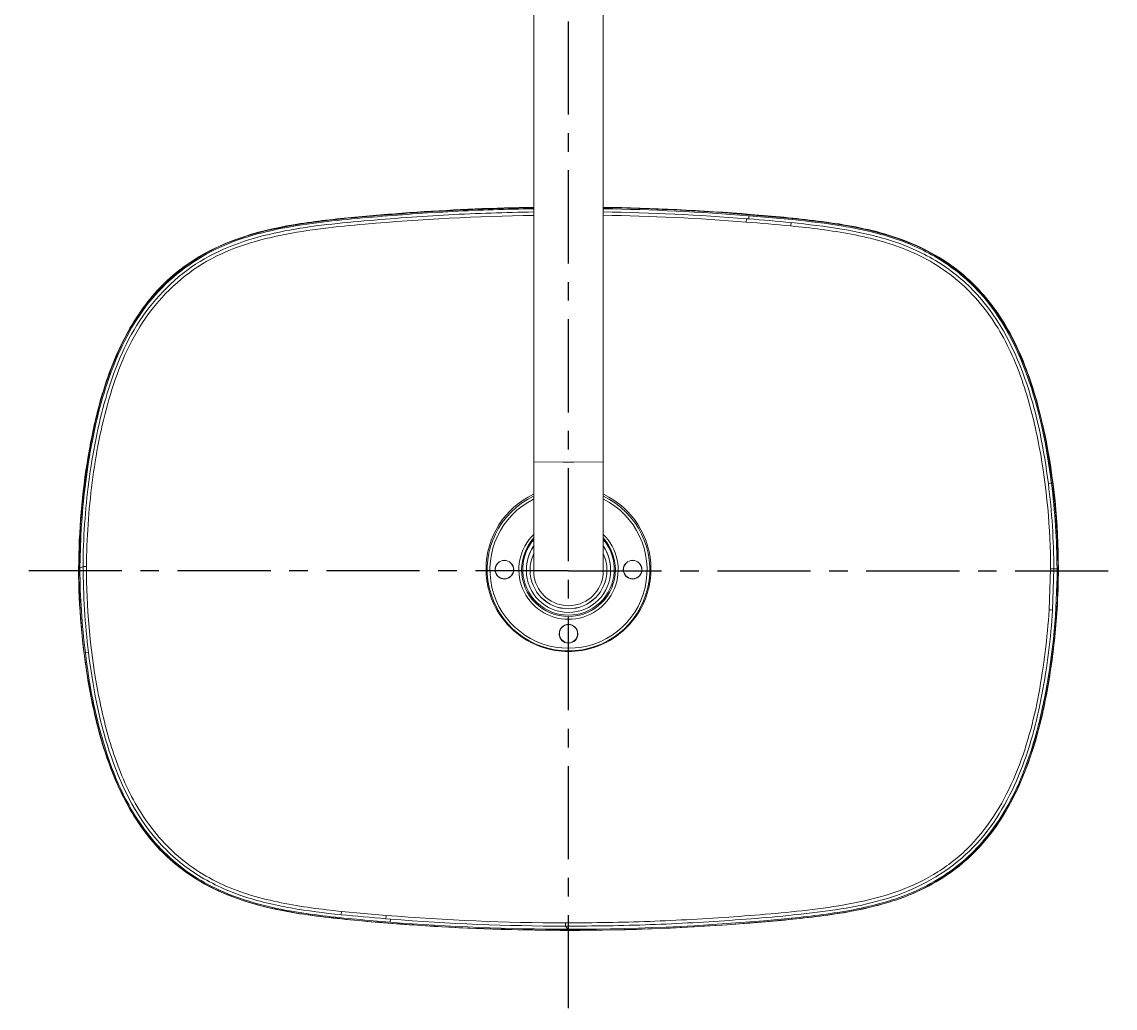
# Model space of a CAD drawing. Header units: millimetres. Extents: x 6110 to 6704, y -2661 to -1821.
# Drawn here: x 6258 to 6332.6, y -2019.4 to -1952.2 of the extents above; entities that cross this region are included whole.
import ezdxf

# ---------------------------------------------------------------- set-up
doc = ezdxf.new("R2010")
doc.units = ezdxf.units.MM
doc.header["$LTSCALE"] = 0.1
doc.linetypes.add('CENTERX2', pattern=[101.6, 63.5, -12.7, 12.7, -12.7])
doc.layers.get('0').update_dxf_attribs({"lineweight": 15})
doc.layers.add('CENTER', color=1, linetype='CENTERX2')

msp = doc.modelspace()

# ---------------------------------------------------------------- linework, layer by layer
at = {"color": 7, "linetype": 'Continuous'}
for p, q in [((6292.9037, -1901.4085), (6292.9037, -1989.6033)), ((6297.6537, -1989.6033), (6297.6537, -1901.4085)), ((6307.5906, -1965.3809), (6307.5743, -1965.5906)), ((6310.5322, -1965.6433), (6307.5906, -1965.3809)), ((6307.4004, -1965.8073), (6307.4188, -1965.5791)), ((6307.4188, -1965.5788), (6307.5743, -1965.5914)), ((6310.4647, -1965.8475), (6310.4424, -1966.0744)), ((6310.5322, -1965.6437), (6310.5395, -1965.5732)), ((6294.9073, -1982.1895), (6292.9037, -1982.169)), ((6297.6537, -1982.169), (6295.6502, -1982.1895)), ((6328.227, -1983.6255), (6328.0162, -1983.6548)), ((6328.2187, -1983.5607), (6328.2892, -1983.5495)), ((6328.2271, -1983.6255), (6328.2187, -1983.5607)), ((6261.8769, -1989.4224), (6261.9697, -1986.6127)), ((6262.0394, -1986.6188), (6261.9467, -1989.4259)), ((6262.0406, -1986.6189), (6261.9697, -1986.6127)), ((6261.9466, -1989.4259), (6262.1584, -1989.3069)), ((6261.8761, -1989.4637), (6261.8555, -1989.4534)), ((6261.8761, -1989.4636), (6261.8762, -1989.4224)), ((6261.8761, -1989.4636), (6261.9459, -1989.4675)), ((6261.9474, -1989.4259), (6261.8762, -1989.4224)), ((6261.9474, -1989.4259), (6261.9459, -1989.4675)), ((6328.0798, -1992.2622), (6328.1702, -1989.4703)), ((6328.3986, -1989.4675), (6328.3078, -1992.2759)), ((6328.3966, -1989.4675), (6328.6104, -1989.4653)), ((6328.6104, -1989.4653), (6328.6809, -1989.4638)), ((6328.702, -1989.4535), (6328.6813, -1989.4638)), ((6294.9073, -1991.9493), (6295.2787, -1991.9786)), ((6295.2787, -1991.9786), (6295.6502, -1991.9493)), ((6262.5278, -1995.172), (6262.3169, -1995.1964)), ((6266.2928, -2007.2749), (6266.3504, -2007.2351)), ((6279.793, -2012.8301), (6279.77, -2013.0548)), ((6279.7931, -2012.8291), (6282.8418, -2013.1047)), ((6282.8419, -2013.1035), (6282.8229, -2013.3309)), ((6283.125, -2013.3557), (6282.8229, -2013.3309)), ((6283.125, -2013.3552), (6283.1083, -2013.5623)), ((6295.0676, -2013.6093), (6295.0673, -2013.8362)), ((6295.0673, -2013.8362), (6295.2268, -2014.046)), ((6310.5032, -2013.3581), (6310.4965, -2013.289)), ((6295.2259, -2014.1154), (6295.2266, -2014.0464)), ((6295.2787, -2014.1154), (6295.2259, -2014.1154)), ((6295.2266, -2014.0464), (6295.2793, -2014.0458)), ((6295.2787, -2014.1154), (6295.2793, -2014.0458)), ((6295.2787, -2014.1154), (6295.2787, -2014.1257))]:
    msp.add_line(p, q, dxfattribs=at)
for centre in [(6290.9037, -1989.5126), (6299.6537, -1989.5125), (6295.2787, -1993.8874)]:
    msp.add_circle(centre, 0.625, dxfattribs=at)
for centre, radius, start, end in [((6295.2732, -2118.7777), 153.8923, 85.409344, 89.113613), ((6295.4587, -2114.8432), 149.7426, 85.418853, 89.160025), ((6295.4596, -2114.8289), 149.4993, 85.418782, 89.158997), ((6295.2633, -2118.5167), 153.7356, 85.360745, 89.109006), ((6295.3878, -2116.6038), 151.7888, 84.271145, 89.144531), ((6293.5879, -2139.2531), 173.996, 84.441241, 85.44681), ((6293.9102, -2135.7097), 170.667, 84.433647, 85.407824), ((6295.2142, -1865.4073), 116.7825, 269.851813, 270.031656), ((6295.4224, -1861.0626), 121.1271, 269.933312, 270.107731), ((6281.4205, -1989.6257), 47.1894, 0.194663, 7.304884), ((6281.3847, -1989.6264), 47.2965, 0.197006, 7.382131), ((6295.2785, -1989.4766), 5.6248, 115.023877, 179.999772), ((6295.279, -1989.5159), 5.5461, 115.403022, 64.593988), ((6295.279, -1989.518), 5.3627, 116.34557, 63.65443), ((6295.279, -1989.4766), 5.6248, 0.00049, 64.982744), ((6295.2788, -1989.518), 3.3834, 134.610327, 45.389673), ((6295.2786, -1989.5158), 3.1998, 138.094348, 179.953928), ((6295.2787, -1989.4974), 3.125, 139.621559, 40.378438), ((6295.2789, -1989.5158), 3.1998, 0.045409, 41.905653), ((6295.2786, -1989.5302), 2.8748, 145.822904, 179.999841), ((6295.2786, -1989.564), 2.8748, 145.822275, 179.328746), ((6295.2789, -1989.5302), 2.8748, 0.000159, 34.177096), ((6295.2789, -1989.564), 2.8748, 0.671254, 34.177747), ((6262.4594, -1967.0066), 22.3027, 269.227154, 269.815674), ((6290.9039, -1989.5183), 0.6373, 102.429123, 180.026261), ((6290.904, -1989.5201), 0.639, 90.023034, 102.401508), ((6290.9038, -1989.5181), 0.6371, 359.956388, 90.003494), ((6299.6537, -1989.5181), 0.6371, 89.996522, 180.043621), ((6299.6535, -1989.5201), 0.639, 77.598486, 89.976846), ((6299.6536, -1989.5183), 0.6373, 359.973739, 77.570994), ((6295.3072, -1989.4723), 5.6534, 180.042947, 196.536277), ((6290.9031, -1989.5193), 0.6378, 270.059227, 0.06541), ((6295.2787, -1989.5107), 3.1999, 180.090398, 359.909565), ((6295.2787, -1989.5157), 3.1999, 180.001119, 359.998881), ((6295.2709, -1989.564), 2.8671, 179.327075, 179.999916), ((6295.2787, -1989.5639), 2.875, 180.001306, 359.998694), ((6295.2787, -1989.564), 2.6243, 180.001192, 359.998808), ((6295.2788, -1989.5607), 2.6243, 180.072143, 359.927886), ((6295.2787, -1989.6036), 2.375, 180, 261.002857), ((6295.2787, -1989.6036), 2.375, 278.997143, 0), ((6295.2866, -1989.564), 2.8671, 0.000084, 0.672925), ((6299.6523, -1989.5188), 0.6385, 282.516498, 0.018465), ((6295.2504, -1989.4723), 5.6534, 343.463703, 359.957593), ((6328.1352, -1975.8603), 13.6098, 270.238308, 271.104592), ((6284.1765, -1989.4033), 44.5255, 356.350165, 359.935416), ((6290.9041, -1989.5197), 0.6375, 257.555741, 269.965882), ((6299.6533, -1989.5197), 0.6375, 270.037802, 282.447908), ((6329.5292, -1969.9989), 22.3104, 266.275963, 266.861068), ((6295.2786, -1993.8942), 0.6379, 89.984149, 179.971386), ((6295.2784, -1993.8936), 0.6378, 180.027681, 192.427779), ((6295.2793, -1993.8929), 0.6377, 269.94902, 347.502135), ((6295.2791, -1993.8936), 0.6378, 347.569864, 359.969731), ((6297.9606, -1829.2681), 184.6845, 264.347458, 265.298472), ((6295.1537, -1863.5588), 150.0506, 265.293552, 269.967121), ((6295.3879, -1862.8445), 151.2709, 269.958654, 275.734706), ((6295.2121, -1859.1025), 155.0233, 270.024619, 274.599834), ((6295.211, -1859.3086), 154.7362, 270.025317, 275.669149)]:
    msp.add_arc(centre, radius, start, end, dxfattribs=at)
for points, knots in [([(6292.9035, -1964.8322), (6291.0627, -1964.8606), (6287.3816, -1964.9778), (6281.8706, -1965.3794), (6276.3833, -1965.9001), (6270.9678, -1967.2753), (6266.4732, -1970.7739), (6263.874, -1975.7477), (6262.5287, -1981.1131), (6262.0883, -1984.776), (6261.9697, -1986.6127)], [0, 0, 0, 0, 0.1252208, 0.2504395, 0.3756401, 0.5005315, 0.6249693, 0.7497275, 0.8748173, 1, 1, 1, 1]), ([(6262.0406, -1986.6189), (6262.1572, -1984.7865), (6262.598, -1981.1325), (6263.9377, -1975.7792), (6266.5327, -1970.8182), (6271.019, -1967.3309), (6276.4233, -1965.9675), (6281.8973, -1965.4507), (6287.3949, -1965.0485), (6291.0671, -1964.932), (6292.9035, -1964.9041)], [0, 0, 0, 0, 0.1251838, 0.2502813, 0.3750495, 0.4994692, 0.6243564, 0.7495583, 0.8747783, 1, 1, 1, 1]), ([(6262.1584, -1989.3073), (6262.1672, -1987.3732), (6262.4451, -1983.5036), (6263.5231, -1977.7972), (6265.6795, -1972.3423), (6269.9118, -1968.0796), (6275.5505, -1966.2826), (6281.3108, -1965.7117), (6287.1008, -1965.2746), (6290.9691, -1965.1501), (6292.9035, -1965.1207)], [0, 0, 0, 0, 0.1252028, 0.2503643, 0.375269, 0.4996164, 0.6243175, 0.7495163, 0.8747575, 1, 1, 1, 1]), ([(6262.3876, -1989.3092), (6262.4062, -1987.3897), (6262.6672, -1983.5492), (6263.7395, -1977.8866), (6265.8673, -1972.4711), (6270.0773, -1968.2474), (6275.6815, -1966.5023), (6283.3026, -1965.7287), (6289.0639, -1965.4078), (6292.9036, -1965.3494)], [0, 0, 0, 0, 0.1252326, 0.2504184, 0.3753009, 0.4995494, 0.6242214, 0.7494613, 1, 1, 1, 1]), ([(6292.9034, -1964.7999), (6290.2448, -1964.8418), (6286.2572, -1965.0079), (6280.9569, -1965.4345), (6278.31, -1965.7097), (6276.996, -1965.9123)], [0, 0, 0, 0, 0.4999824, 0.7499926, 1, 1, 1, 1]), ([(6328.702, -1989.4535), (6328.6997, -1986.3731), (6328.2547, -1981.7305), (6326.6468, -1975.7679), (6324.5685, -1971.584), (6321.1995, -1968.2737), (6316.8793, -1966.432), (6312.3059, -1965.6809), (6309.2351, -1965.4083), (6307.6978, -1965.2847)], [0, 0, 0, 0, 0.2500786, 0.3752008, 0.5001568, 0.6248629, 0.7496726, 0.8747917, 1, 1, 1, 1]), ([(6276.996, -1965.9122), (6274.4439, -1966.3067), (6270.5179, -1967.372), (6266.588, -1970.9147), (6264.5552, -1974.2999), (6263.256, -1977.9802), (6262.1871, -1983.0238), (6261.8695, -1986.8864), (6261.8562, -1989.4533)], [0, 0, 0, 0, 0.24964, 0.3761483, 0.5023001, 0.6274199, 0.7518541, 1, 1, 1, 1]), ([(6328.1698, -1989.4703), (6328.1623, -1986.6871), (6327.79, -1982.4978), (6326.4971, -1977.0734), (6324.8864, -1973.1917), (6322.2706, -1969.8546), (6318.6617, -1967.6082), (6314.5934, -1966.545), (6311.829, -1966.2085), (6310.4424, -1966.0744)], [0, 0, 0, 0, 0.2501465, 0.375299, 0.5003275, 0.6250814, 0.749799, 0.8748032, 1, 1, 1, 1]), ([(6310.4647, -1965.8474), (6311.6226, -1965.963), (6313.9344, -1966.235), (6317.357, -1966.9734), (6320.5769, -1968.4025), (6324.1949, -1971.4118), (6326.8637, -1976.7813), (6327.7252, -1981.3485), (6328.0162, -1983.6548)], [0, 0, 0, 0, 0.1252785, 0.2505141, 0.3756231, 0.5007116, 0.7497429, 1, 1, 1, 1]), ([(6328.2187, -1983.5607), (6327.9205, -1981.2407), (6327.0398, -1976.6491), (6324.347, -1971.2521), (6320.7034, -1968.2317), (6317.4681, -1966.7857), (6314.0246, -1966.0342), (6311.6978, -1965.7593), (6310.5322, -1965.6433)], [0, 0, 0, 0, 0.2502804, 0.4992113, 0.624248, 0.7493818, 0.8746666, 1, 1, 1, 1]), ([(6328.2892, -1983.5495), (6327.9872, -1981.2221), (6327.1112, -1976.6113), (6324.3956, -1971.2036), (6320.7443, -1968.1657), (6316.4114, -1966.2465), (6312.8735, -1965.8086), (6310.5395, -1965.5732)], [0, 0, 0, 0, 0.2503651, 0.4994901, 0.6246031, 0.7497424, 1, 1, 1, 1]), ([(6279.793, -2012.8301), (6278.4141, -2012.6931), (6275.6663, -2012.3343), (6271.6299, -2011.2171), (6268.095, -2008.8915), (6265.549, -2005.5308), (6263.9993, -2001.648), (6262.7439, -1996.2459), (6262.3911, -1992.0778), (6262.3876, -1989.3092)], [0, 0, 0, 0, 0.1251735, 0.2501961, 0.3749606, 0.4997664, 0.624786, 0.7499147, 1, 1, 1, 1]), ([(6261.8555, -1989.4534), (6261.8574, -1992.0391), (6262.1941, -1995.9269), (6263.2714, -2000.9929), (6264.582, -2004.6612), (6266.6085, -2008.011), (6270.5043, -2011.5203), (6274.3956, -2012.5885), (6276.9344, -2012.9851)], [0, 0, 0, 0, 0.2504475, 0.3757529, 0.5010045, 0.626111, 0.7511143, 1, 1, 1, 1]), ([(6266.2928, -2007.2749), (6264.4634, -2004.7865), (6262.4629, -1998.6989), (6261.8777, -1992.5538), (6261.8761, -1989.4636)], [0, 0, 0, 0, 0.4998615, 1, 1, 1, 1]), ([(6310.4966, -2013.2894), (6311.9084, -2013.149), (6314.7251, -2012.8104), (6318.868, -2011.7152), (6322.5433, -2009.4253), (6325.2241, -2006.0379), (6326.8874, -2002.0908), (6328.2162, -1996.5677), (6328.6098, -1992.3005), (6328.6118, -1989.4654)], [0, 0, 0, 0, 0.1251491, 0.2501612, 0.3749427, 0.4997529, 0.624785, 0.7499181, 1, 1, 1, 1]), ([(6310.5032, -2013.3581), (6311.9193, -2013.2158), (6314.7459, -2012.8826), (6318.8996, -2011.7773), (6322.5881, -2009.4842), (6325.2773, -2006.0858), (6326.9491, -2002.1281), (6328.286, -1996.5885), (6328.6791, -1992.3077), (6328.6813, -1989.4638)], [0, 0, 0, 0, 0.1251521, 0.2501623, 0.3749298, 0.499751, 0.6247872, 0.7499191, 1, 1, 1, 1]), ([(6289.8876, -1991.0814), (6290.0566, -1991.6491), (6290.5808, -1992.7421), (6291.8417, -1994.053), (6293.463, -1994.9069), (6295.2788, -1995.2032), (6297.0945, -1994.9069), (6298.7158, -1994.0529), (6299.9767, -1992.7421), (6300.5009, -1991.6491), (6300.6699, -1991.0814)], [0, 0, 0, 0, 0.1237483, 0.2483614, 0.3738877, 0.5000021, 0.6261159, 0.7516409, 0.8762524, 1, 1, 1, 1]), ([(6328.3067, -1992.2758), (6328.1829, -1994.2032), (6327.7116, -1998.0463), (6326.2419, -2003.6624), (6323.2446, -2008.7781), (6318.162, -2011.9513), (6312.4176, -2012.9502), (6306.6535, -2013.4394), (6300.8635, -2013.7757), (6296.9993, -2013.8315), (6295.0673, -2013.8362)], [0, 0, 0, 0, 0.1251977, 0.2502746, 0.3748835, 0.4992463, 0.6242816, 0.7495206, 0.8747595, 1, 1, 1, 1]), ([(6295.0676, -2013.6093), (6296.9854, -2013.609), (6300.8212, -2013.5469), (6306.5692, -2013.2182), (6312.29, -2012.7412), (6317.0549, -2011.8943), (6320.54, -2010.2317), (6323.5408, -2007.7985), (6326.0357, -2003.5663), (6327.5029, -1997.9905), (6327.9353, -1994.1737), (6328.0802, -1992.2622)], [0, 0, 0, 0, 0.1251537, 0.2503063, 0.375456, 0.500393, 0.5628973, 0.6254273, 0.7499188, 0.8749052, 1, 1, 1, 1]), ([(6328.6126, -1992.2378), (6328.5228, -1993.6632), (6328.2119, -1996.5115), (6327.1139, -2002.0739), (6324.7675, -2007.5399), (6320.2316, -2011.1654), (6316.154, -2012.62), (6311.9132, -2013.2605), (6309.0681, -2013.5115), (6307.6444, -2013.6265)], [0, 0, 0, 0, 0.1253415, 0.2506618, 0.4993217, 0.6242662, 0.7493587, 0.8746493, 1, 1, 1, 1]), ([(6262.3161, -1995.1965), (6262.5822, -1997.3074), (6263.3499, -2001.5086), (6265.0846, -2005.514), (6266.3501, -2007.2353)], [0, 0, 0, 0, 0.4989664, 1, 1, 1, 1]), ([(6279.77, -2013.0546), (6278.6242, -2012.9374), (6276.3362, -2012.6533), (6272.9466, -2011.8746), (6269.7625, -2010.4005), (6266.2277, -2007.3196), (6263.6463, -2001.9741), (6262.8141, -1997.4462), (6262.5278, -1995.172)], [0, 0, 0, 0, 0.1249515, 0.2499811, 0.3759507, 0.5015286, 0.7513291, 1, 1, 1, 1]), ([(6295.2259, -2014.1151), (6292.6795, -2014.1109), (6287.5849, -2013.9846), (6281.2267, -2013.515), (6276.1518, -2012.9214), (6272.3854, -2012.0107), (6268.9108, -2010.1931), (6267.0593, -2008.3176), (6266.2927, -2007.2749)], [0, 0, 0, 0, 0.2486352, 0.4973756, 0.6222417, 0.7473688, 0.8736341, 1, 1, 1, 1]), ([(6266.3501, -2007.2353), (6267.2669, -2008.4823), (6269.5691, -2010.679), (6273.9318, -2012.4571), (6278.5125, -2013.1734), (6281.5769, -2013.441), (6283.1083, -2013.5625)], [0, 0, 0, 0, 0.2507913, 0.5014681, 0.7510685, 1, 1, 1, 1]), ([(6276.9344, -2012.9851), (6278.4514, -2013.2222), (6281.5066, -2013.5236), (6287.6183, -2013.9919), (6292.2155, -2014.1205), (6295.2787, -2014.1255)], [0, 0, 0, 0, 0.2504641, 0.5003161, 1, 1, 1, 1])]:
    msp.add_open_spline(points, degree=3, knots=knots, dxfattribs=at)
for points in [[(6328.0162, -1983.6548), (6328.2638, -1985.5806), (6328.3789, -1987.5259), (6328.3968, -1989.4675)], [(6292.6544, -1989.564), (6292.6544, -1989.1867), (6292.7396, -1988.801), (6292.8984, -1988.4588)], [(6297.659, -1988.4588), (6297.8179, -1988.801), (6297.9031, -1989.1867), (6297.9031, -1989.564)], [(6262.5279, -1995.172), (6262.2857, -1993.2282), (6262.1738, -1991.266), (6262.159, -1989.3073)], [(6261.9469, -1989.4675), (6261.9479, -1991.3811), (6262.077, -1993.2978), (6262.3163, -1995.1964)], [(6290.2666, -1989.5186), (6290.2666, -1989.6803), (6290.3372, -1989.8523), (6290.4507, -1989.9674)], [(6290.4507, -1989.9674), (6290.5352, -1990.0531), (6290.6492, -1990.1162), (6290.7668, -1990.1422)], [(6292.0787, -1989.5133), (6292.0787, -1989.5141), (6292.0787, -1989.515), (6292.0787, -1989.5158)], [(6292.0787, -1989.5158), (6292.0787, -1989.5149), (6292.0787, -1989.5141), (6292.0787, -1989.5133)], [(6298.4787, -1989.5158), (6298.4787, -1989.515), (6298.4787, -1989.5141), (6298.4787, -1989.5133)], [(6298.4787, -1989.5133), (6298.4787, -1989.5141), (6298.4787, -1989.515), (6298.4787, -1989.5158)], [(6299.0166, -1989.5186), (6299.0166, -1989.68), (6299.0868, -1989.8518), (6299.2, -1989.9669)], [(6299.2, -1989.9669), (6299.315, -1990.0838), (6299.4897, -1990.1572), (6299.6537, -1990.1571)], [(6295.7268, -1993.4401), (6295.6119, -1993.3267), (6295.4402, -1993.2563), (6295.2787, -1993.2563)], [(6295.9168, -1993.8939), (6295.9169, -1993.7299), (6295.8436, -1993.5552), (6295.7268, -1993.4401)], [(6294.6556, -1994.0309), (6294.6815, -1994.1483), (6294.7445, -1994.2622), (6294.8301, -1994.3467)], [(6294.8301, -1994.3467), (6294.9452, -1994.4601), (6295.1171, -1994.5305), (6295.2787, -1994.5305)], [(6283.1082, -2013.5635), (6287.1377, -2013.89), (6291.1839, -2014.0389), (6295.2266, -2014.0458)], [(6295.0673, -2013.8368), (6291.0833, -2013.8263), (6287.096, -2013.6772), (6283.125, -2013.3555)]]:
    msp.add_open_spline(points, degree=3, dxfattribs=at)
at = {"layer": 'CENTER'}
for p, q in [((6295.2787, -2019.4276), (6295.2787, -1875.5472)), ((6295.2787, -1989.6036), (6257.9836, -1989.6036)), ((6295.2786, -1989.6036), (6332.5738, -1989.6036))]:
    msp.add_line(p, q, dxfattribs=at)

doc.saveas('drawing.dxf')
